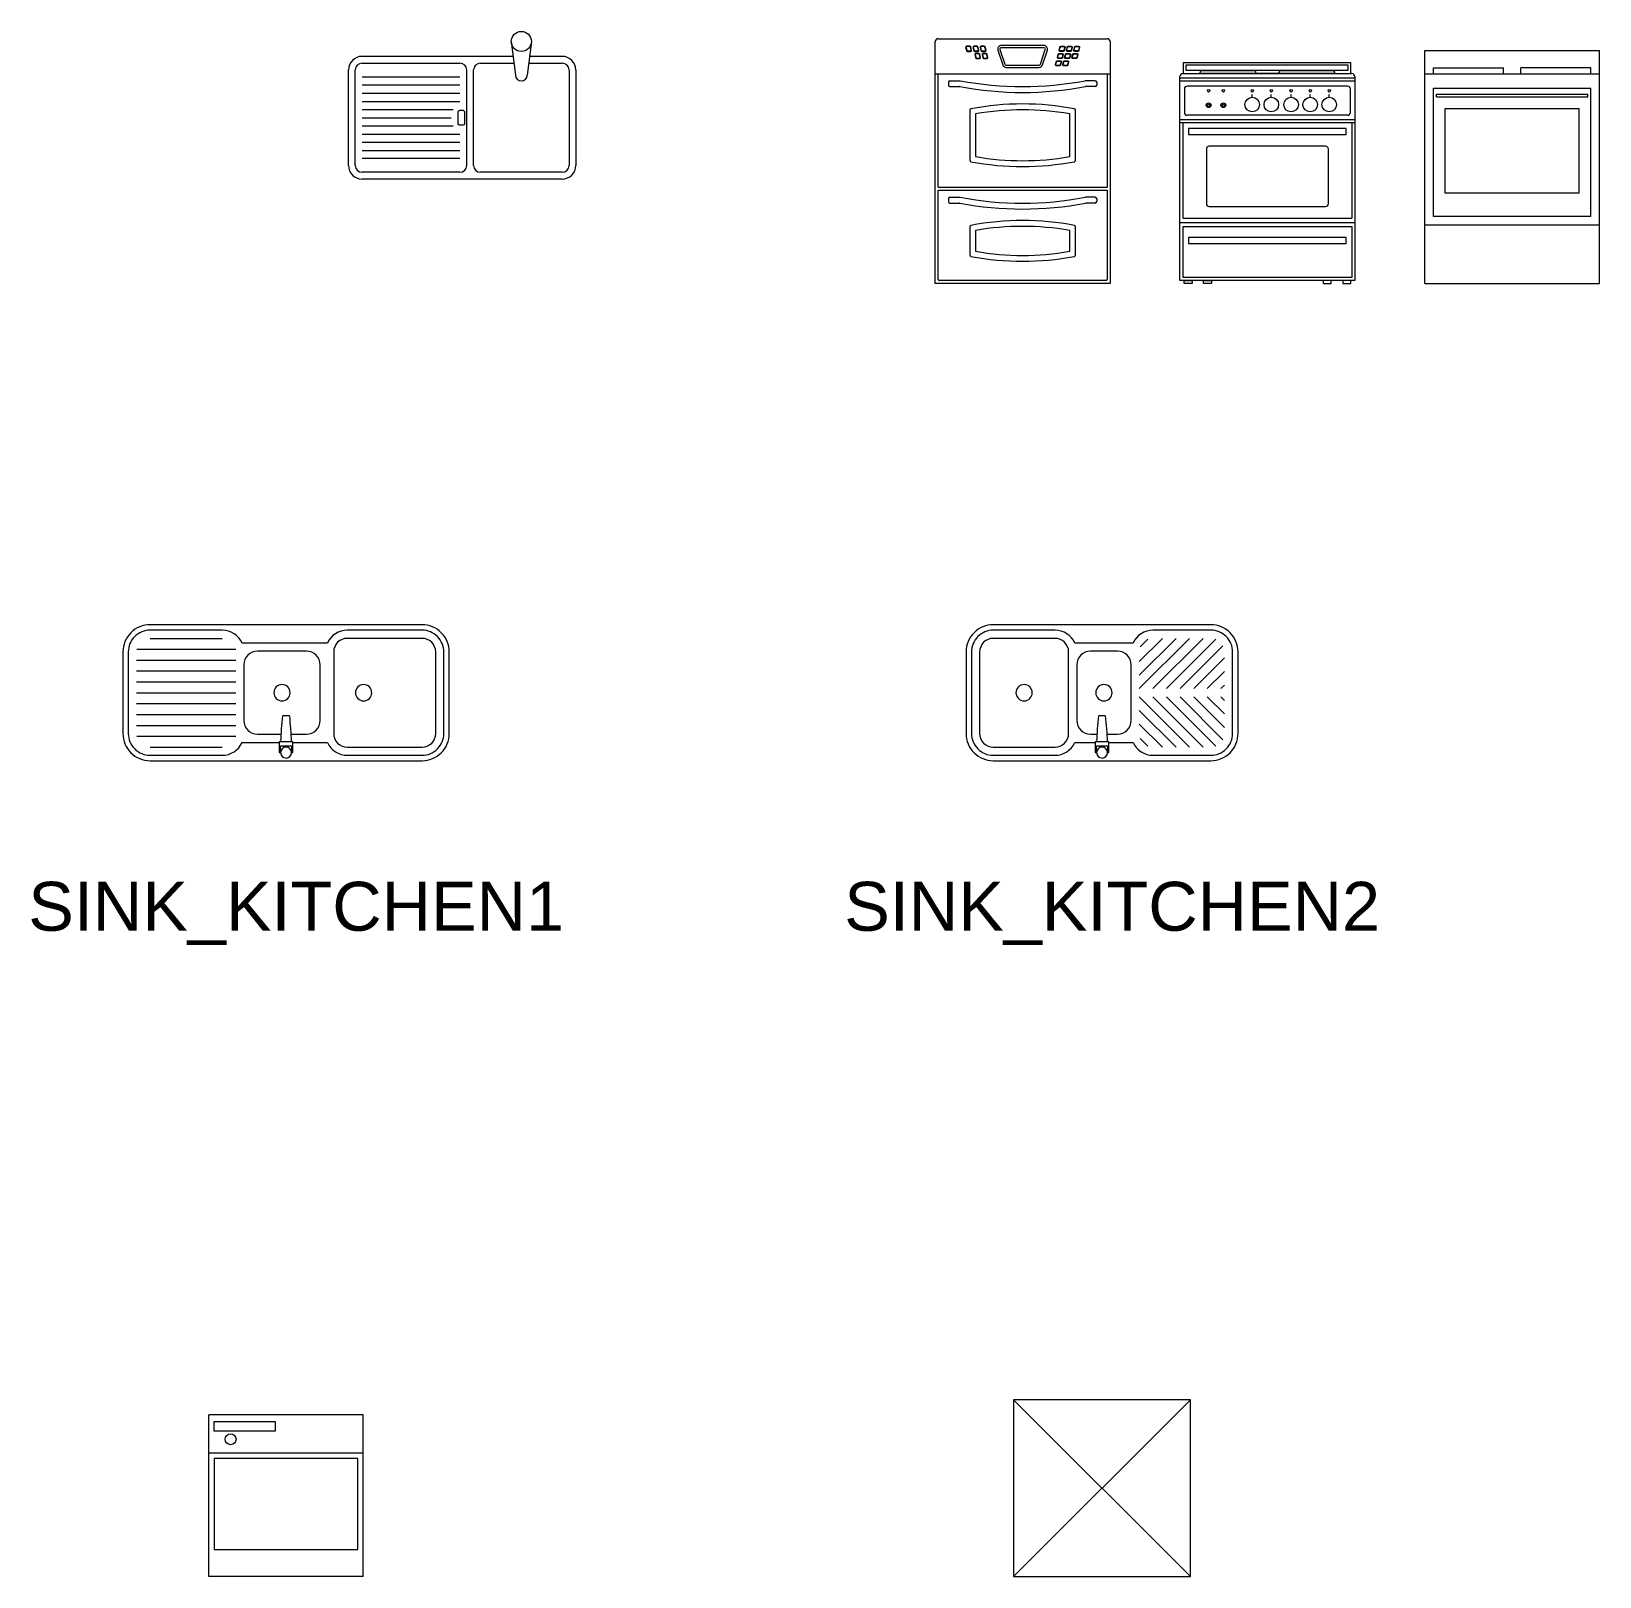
# Model space of a CAD drawing. Header units: millimetres. Extents: x 521 to 2566, y 309 to 1649.
# Drawn here: x 1416 to 1992, y 1062 to 1630 of the extents above; entities that cross this region are included whole.
import ezdxf

# ---------------------------------------------------------------- set-up
doc = ezdxf.new("R2010")
doc.units = ezdxf.units.MM
doc.layers.add('kitchen technics', color=250, linetype='Continuous')
doc.styles.add('Arial', font='arial.ttf')

# ---------------------------------------------------------------- blocks, each defined once
blk = doc.blocks.new('SINK_KITCHEN1')
at = {"color": 8, "linetype": 'Continuous', "lineweight": 18}
for p, q in [((-50, -5), (-23.5, -5)), ((-54.9, -9), (-18.5, -9)), ((-55, -13), (-18.5, -13)), ((-55, -17), (-18.5, -17)), ((-55, -21), (-18.5, -21)), ((-55, -25), (-18.5, -25)), ((-55, -29), (-18.5, -29)), ((-55, -33), (-18.5, -33)), ((-55, -37), (-18.5, -37)), ((-54.9, -41), (-18.5, -41)), ((-50, -45), (-23.5, -45))]:
    blk.add_line(p, q, dxfattribs=at)
at = {"color": 7, "linetype": 'Continuous', "lineweight": 18}
blk.add_line((1.2, -16.49), (-1.2, -16.49), dxfattribs=at)
at = {"color": 7, "linetype": 'Continuous', "lineweight": 18, "flags": 128}
for points in [[(50, 0, -0.414214), (60, -10), (60, -40, -0.414214), (50, -50), (-50, -50, -0.414214), (-60, -40), (-60, -10, -0.414214), (-50, 0)], [(50, -5, -0.414214), (55, -10), (55, -40, -0.414214), (50, -45), (22.5, -45, -0.414214), (17.5, -40), (17.5, -10, -0.414214), (22.5, -5)]]:
    blk.add_lwpolyline(points, format="xyb", close=True, dxfattribs=at)
at = {"color": 8, "linetype": 'Continuous', "lineweight": 18, "flags": 128}
blk.add_lwpolyline([(2.5, -6.75), (15.19, -6.75, -0.296358), (22.5, -2), (50, -2, -0.414214), (58, -10), (58, -40, -0.414214), (50, -48), (22.5, -48, -0.296358), (15.19, -43.25), (-16.19, -43.25, -0.296358), (-23.5, -48), (-50, -48, -0.414214), (-58, -40), (-58, -10, -0.414214), (-50, -2), (-23.5, -2, -0.296358), (-16.19, -6.75), (-2.5, -6.75)], format="xyb", dxfattribs=at)
at = {"color": 7, "linetype": 'Continuous', "lineweight": 18}
blk.add_lwpolyline([(-2, -3), (-2, -5.48), (2, -5.48), (2, -3), (2.5, -3), (2.5, -6.98), (-2.5, -6.98), (-2.5, -3)], close=True, dxfattribs=at)
at = {"color": 7, "linetype": 'Continuous', "lineweight": 18, "flags": 128}
for points in [[(1.76, -9.75), (7.5, -9.75, -0.414214), (12.5, -14.75), (12.5, -35.25, -0.414214), (7.5, -40.25), (-10.5, -40.25, -0.414214), (-15.5, -35.25), (-15.5, -14.75, -0.414214), (-10.5, -9.75), (-1.76, -9.75)], [(1.2, -16.49, 0.016708), (1.9, -6.98, 0.016708)]]:
    blk.add_lwpolyline(points, format="xyb", dxfattribs=at)
at = {"color": 7, "linetype": 'Continuous', "lineweight": 18}
for centre, radius in [((0, -3), 2), ((-1.5, -25), 3), ((28.5, -25), 3)]:
    blk.add_circle(centre, radius, dxfattribs=at)
blk.add_arc((140.8, -1.2), 142.82, 182.31735, 186.14617, dxfattribs=at)
blk = doc.blocks.new('SINK_KITCHEN2')
at = {"color": 8, "linetype": 'Continuous', "lineweight": 18}
for p, q in [((13.7, -23.5), (32.2, -5)), ((13.7, -13.5), (22.2, -5)), ((13.7, -18.5), (27.2, -5)), ((14.06, -8.14), (16.84, -5.36)), ((18.7, -23.5), (37.2, -5)), ((23.7, -23.5), (41.85, -5.35)), ((28.7, -23.5), (44.46, -7.74)), ((33.7, -23.5), (45, -12.2)), ((38.7, -23.5), (45, -17.2)), ((43.7, -23.5), (45, -22.2)), ((13.7, -26.5), (32.2, -45)), ((18.7, -26.5), (37.2, -45)), ((23.7, -26.5), (41.85, -44.65)), ((28.7, -26.5), (44.46, -42.26)), ((33.7, -26.5), (45, -37.8)), ((38.7, -26.5), (45, -32.8)), ((43.7, -26.5), (45, -27.8)), ((13.7, -31.5), (27.2, -45)), ((13.7, -36.5), (22.2, -45)), ((14.06, -41.86), (16.84, -44.64))]:
    blk.add_line(p, q, dxfattribs=at)
at = {"color": 7, "linetype": 'Continuous', "lineweight": 18}
blk.add_line((1.2, -16.49), (-1.2, -16.49), dxfattribs=at)
at = {"color": 7, "linetype": 'Continuous', "lineweight": 18, "flags": 128}
for points in [[(-40, -50, -0.414214), (-50, -40), (-50, -10, -0.414214), (-40, 0), (40, 0, -0.414214), (50, -10), (50, -40, -0.414214), (40, -50)], [(-40, -45, -0.414214), (-45, -40), (-45, -10, -0.414214), (-40, -5), (-17.3, -5, -0.414214), (-12.3, -10), (-12.3, -40, -0.414214), (-17.3, -45)]]:
    blk.add_lwpolyline(points, format="xyb", close=True, dxfattribs=at)
at = {"color": 8, "linetype": 'Continuous', "lineweight": 18, "flags": 128}
blk.add_lwpolyline([(2.5, -6.75), (11.39, -6.75, -0.296358), (18.7, -2), (40, -2, -0.414214), (48, -10), (48, -40, -0.414214), (40, -48), (18.7, -48, -0.296358), (11.39, -43.25), (-9.99, -43.25, -0.296358), (-17.3, -48), (-40, -48, -0.414214), (-48, -40), (-48, -10, -0.414214), (-40, -2), (-17.3, -2, -0.296358), (-9.99, -6.75), (-2.5, -6.75)], format="xyb", dxfattribs=at)
at = {"color": 7, "linetype": 'Continuous', "lineweight": 18}
blk.add_lwpolyline([(-2, -5.48), (2, -5.48), (2, -3), (2.5, -3), (2.5, -6.98), (-2.5, -6.98), (-2.5, -3), (-2, -3)], close=True, dxfattribs=at)
at = {"color": 7, "linetype": 'Continuous', "lineweight": 18, "flags": 128}
for points in [[(1.76, -9.75), (5.7, -9.75, -0.414214), (10.7, -14.75), (10.7, -35.25, -0.414214), (5.7, -40.25), (-4.3, -40.25, -0.414214), (-9.3, -35.25), (-9.3, -14.75, -0.414214), (-4.3, -9.75), (-1.76, -9.75)], [(1.2, -16.49, 0.016708), (1.9, -6.98, 0.016708)]]:
    blk.add_lwpolyline(points, format="xyb", dxfattribs=at)
at = {"color": 7, "linetype": 'Continuous', "lineweight": 18}
for centre, radius in [((0, -3), 2), ((-28.65, -25), 3), ((0.7, -25), 3)]:
    blk.add_circle(centre, radius, dxfattribs=at)
blk.add_arc((140.8, -1.2), 142.82, 182.31735, 186.14617, dxfattribs=at)
blk = doc.blocks.new('FRIDGE')
at = {"color": 7, "linetype": 'Continuous', "lineweight": 18}
for p, q in [((-32.5, 65), (32.5, 0)), ((32.5, 65), (-32.5, 0))]:
    blk.add_line(p, q, dxfattribs=at)
blk.add_lwpolyline([(-32.5, 0), (32.5, 0), (32.5, 65), (-32.5, 65)], close=True, dxfattribs=at)
blk = doc.blocks.new('WALLOVEN_ELEV')
at = {"color": 7, "linetype": 'Continuous', "lineweight": 18}
for p, q in [((28.4, 59.5), (-28.4, 59.5)), ((-28.4, 0), (-28.4, 59.5)), ((28.4, 0), (28.4, 59.5)), ((-28.4, 45.5), (28.4, 45.5)), ((28.4, 0), (-28.4, 0))]:
    blk.add_line(p, q, dxfattribs=at)
for points in [[(-26.4, 53.5), (-26.4, 57), (-4, 57), (-4, 53.5)], [(26.4, 43.5), (-26.4, 43.5), (-26.4, 10), (26.4, 10)]]:
    blk.add_lwpolyline(points, close=True, dxfattribs=at)
blk.add_circle((-20.4, 50.5), 2, dxfattribs=at)
blk = doc.blocks.new('Gruppe-246')
at = {"color": 7, "linetype": 'Continuous', "lineweight": 5}
for p, q in [((1303.96, 387.02), (1305.5, 374.65)), ((1311.34, 387.02), (1309.8, 374.65)), ((1249.08, 381.54), (1304.64, 381.54)), ((1310.66, 381.54), (1322.69, 381.54)), ((1244.07, 341.43), (1244.07, 376.52)), ((1246.57, 341.43), (1246.57, 376.52)), ((1249.08, 379.03), (1285.09, 379.03)), ((1287.6, 341.43), (1287.6, 376.52)), ((1290.1, 341.43), (1290.1, 376.52)), ((1292.61, 379.03), (1304.96, 379.03)), ((1310.34, 379.03), (1322.69, 379.03)), ((1325.2, 376.52), (1325.2, 341.43)), ((1327.7, 376.52), (1327.7, 341.43)), ((1249.08, 374.02), (1285.09, 374.02)), ((1249.08, 371.01), (1285.09, 371.01)), ((1249.08, 368), (1285.09, 368)), ((1249.08, 364.99), (1285.09, 364.99)), ((1249.08, 361.98), (1282.58, 361.98)), ((1249.08, 358.98), (1281.88, 358.98)), ((1249.08, 355.97), (1282.58, 355.97)), ((1249.08, 352.96), (1285.09, 352.96)), ((1249.08, 349.95), (1285.09, 349.95)), ((1249.08, 346.94), (1285.09, 346.94)), ((1285.09, 343.94), (1249.08, 343.94)), ((1285.09, 338.92), (1249.08, 338.92)), ((1322.69, 336.42), (1249.08, 336.42)), ((1322.69, 338.92), (1292.61, 338.92))]:
    blk.add_line(p, q, dxfattribs=at)
at = {"color": 7, "linetype": 'Continuous', "lineweight": 5, "flags": 128}
blk.add_lwpolyline([(1285.19, 361.78), (1285.99, 361.78, -0.414214), (1286.8, 360.98), (1286.8, 356.97, -0.414214), (1285.99, 356.17), (1285.19, 356.17, -0.414214), (1284.39, 356.97), (1284.39, 360.98, -0.414214)], format="xyb", close=True, dxfattribs=at)
at = {"color": 7, "linetype": 'Continuous', "lineweight": 5}
blk.add_circle((1307.65, 387.02), 3.69, dxfattribs=at)
for centre, radius, start, end in [((1249.08, 376.52), 5.01, 90, 180), ((1322.69, 376.52), 5.01, 0, 90), ((1249.08, 376.52), 2.51, 90, 180), ((1285.09, 376.52), 2.51, 0, 90), ((1292.61, 376.52), 2.51, 90, 180), ((1322.69, 376.52), 2.51, 0, 90), ((1307.65, 374.65), 2.15, 180, 0), ((1249.08, 341.43), 5.01, 180, 270), ((1249.08, 341.43), 2.51, 180, 270), ((1285.09, 341.43), 2.51, 270, 0), ((1292.61, 341.43), 2.51, 180, 270), ((1322.69, 341.43), 5.01, 270, 0), ((1322.69, 341.43), 2.51, 270, 0)]:
    blk.add_arc(centre, radius, start, end, dxfattribs=at)
blk = doc.blocks.new('Gruppe-257')
at = {"color": 7, "linetype": 'Continuous', "lineweight": 18}
for p, q in [((-2936.02, -328.64), (-2936.02, -239.71)), ((-2934.95, -238.64), (-2872.8, -238.64)), ((-2871.73, -239.71), (-2871.73, -328.64)), ((-2936.02, -251.5), (-2871.73, -251.5)), ((-2934.95, -293.28), (-2934.95, -251.5)), ((-2872.8, -251.5), (-2872.8, -293.28)), ((-2931.13, -254.61), (-2931.13, -255.69)), ((-2930.59, -254.08), (-2926.84, -254.08)), ((-2930.59, -256.22), (-2927.1, -256.22)), ((-2877.16, -254.08), (-2880.91, -254.08)), ((-2877.16, -256.22), (-2880.65, -256.22)), ((-2876.62, -254.61), (-2876.62, -255.69)), ((-2934.95, -293.28), (-2872.8, -293.28)), ((-2934.95, -327.03), (-2934.95, -294.35)), ((-2934.95, -294.35), (-2872.8, -294.35)), ((-2931.13, -297.47), (-2931.13, -298.54)), ((-2930.59, -296.94), (-2926.84, -296.94)), ((-2930.59, -299.08), (-2927.1, -299.08)), ((-2877.16, -296.94), (-2880.91, -296.94)), ((-2877.16, -299.08), (-2880.65, -299.08)), ((-2876.62, -297.47), (-2876.62, -298.54)), ((-2872.8, -294.35), (-2872.8, -327.03)), ((-2871.73, -328.64), (-2936.02, -328.64)), ((-2873.34, -327.57), (-2934.41, -327.57))]:
    blk.add_line(p, q, dxfattribs=at)
at = {"color": 7, "linetype": 'Continuous', "lineweight": 18, "flags": 128}
for points in [[(-2923.34, -241.42), (-2924.41, -241.42, 0.414214), (-2924.82, -241.82), (-2924.55, -242.89, 0.414214), (-2924.15, -243.29), (-2923.07, -243.29, 0.414214), (-2922.67, -242.89), (-2922.94, -241.82, 0.414214)], [(-2923.34, -241.55), (-2924.41, -241.55, 0.414214), (-2924.68, -241.82), (-2924.41, -242.89, 0.414214), (-2924.15, -243.16), (-2923.07, -243.16, 0.414214), (-2922.81, -242.89), (-2923.07, -241.82, 0.414214)], [(-2920.66, -241.42), (-2921.73, -241.42, 0.414214), (-2922.14, -241.82), (-2921.87, -242.89, 0.414214), (-2921.47, -243.29), (-2920.4, -243.29, 0.414214), (-2919.99, -242.89), (-2920.26, -241.82, 0.414214)], [(-2920.66, -241.55), (-2921.73, -241.55, 0.414214), (-2922, -241.82), (-2921.73, -242.89, 0.414214), (-2921.47, -243.16), (-2920.4, -243.16, 0.414214), (-2920.13, -242.89), (-2920.4, -241.82, 0.414214)], [(-2917.98, -241.42), (-2919.06, -241.42, 0.414214), (-2919.46, -241.82), (-2919.19, -242.89, 0.414214), (-2918.79, -243.29), (-2917.72, -243.29, 0.414214), (-2917.32, -242.89), (-2917.58, -241.82, 0.414214)], [(-2917.98, -241.55), (-2919.06, -241.55, 0.414214), (-2919.32, -241.82), (-2919.06, -242.89, 0.414214), (-2918.79, -243.16), (-2917.72, -243.16, 0.414214), (-2917.45, -242.89), (-2917.72, -241.82, 0.414214)], [(-2896.05, -241.14), (-2911.7, -241.14, 0.511918), (-2912.97, -242.9), (-2911.19, -248.26, 0.322823), (-2909.92, -249.17), (-2897.83, -249.17, 0.322823), (-2896.56, -248.26), (-2894.78, -242.9, 0.511918)], [(-2896.05, -241.94), (-2911.7, -241.94, 0.511918), (-2912.21, -242.65), (-2910.43, -248, 0.322823), (-2909.92, -248.37), (-2897.83, -248.37, 0.322823), (-2897.32, -248), (-2895.54, -242.65, 0.511918)], [(-2889.76, -241.42), (-2888.69, -241.42, -0.414214), (-2888.29, -241.82), (-2888.56, -242.89, -0.414214), (-2888.96, -243.29), (-2890.03, -243.29, -0.414214), (-2890.43, -242.89), (-2890.17, -241.82, -0.414214)], [(-2889.76, -241.55), (-2888.69, -241.55, -0.414214), (-2888.42, -241.82), (-2888.69, -242.89, -0.414214), (-2888.96, -243.16), (-2890.03, -243.16, -0.414214), (-2890.3, -242.89), (-2890.03, -241.82, -0.414214)], [(-2887.09, -241.42), (-2886.01, -241.42, -0.414214), (-2885.61, -241.82), (-2885.88, -242.89, -0.414214), (-2886.28, -243.29), (-2887.35, -243.29, -0.414214), (-2887.76, -242.89), (-2887.49, -241.82, -0.414214)], [(-2887.09, -241.55), (-2886.01, -241.55, -0.414214), (-2885.75, -241.82), (-2886.01, -242.89, -0.414214), (-2886.28, -243.16), (-2887.35, -243.16, -0.414214), (-2887.62, -242.89), (-2887.35, -241.82, -0.414214)], [(-2884.41, -241.42), (-2883.34, -241.42, -0.414214), (-2882.93, -241.82), (-2883.2, -242.89, -0.414214), (-2883.6, -243.29), (-2884.67, -243.29, -0.414214), (-2885.08, -242.89), (-2884.81, -241.82, -0.414214)], [(-2884.41, -241.55), (-2883.34, -241.55, -0.414214), (-2883.07, -241.82), (-2883.34, -242.89, -0.414214), (-2883.6, -243.16), (-2884.67, -243.16, -0.414214), (-2884.94, -242.89), (-2884.67, -241.82, -0.414214)], [(-2920, -244.09), (-2921.07, -244.09, 0.414214), (-2921.47, -244.49), (-2921.2, -245.56, 0.414214), (-2920.8, -245.96), (-2919.73, -245.96, 0.414214), (-2919.33, -245.56), (-2919.59, -244.49, 0.414214)], [(-2920, -244.22), (-2921.07, -244.22, 0.414214), (-2921.34, -244.49), (-2921.07, -245.56, 0.414214), (-2920.8, -245.83), (-2919.73, -245.83, 0.414214), (-2919.46, -245.56), (-2919.73, -244.49, 0.414214)], [(-2917.32, -244.09), (-2918.39, -244.09, 0.414214), (-2918.79, -244.49), (-2918.52, -245.56, 0.414214), (-2918.12, -245.96), (-2917.05, -245.96, 0.414214), (-2916.65, -245.56), (-2916.92, -244.49, 0.414214)], [(-2917.32, -244.22), (-2918.39, -244.22, 0.414214), (-2918.66, -244.49), (-2918.39, -245.56, 0.414214), (-2918.12, -245.83), (-2917.05, -245.83, 0.414214), (-2916.78, -245.56), (-2917.05, -244.49, 0.414214)], [(-2891.1, -246.76), (-2890.03, -246.76, -0.414214), (-2889.63, -247.16), (-2889.89, -248.23, -0.414214), (-2890.3, -248.63), (-2891.37, -248.63, -0.414214), (-2891.77, -248.23), (-2891.5, -247.16, -0.414214)], [(-2891.1, -246.89), (-2890.03, -246.89, -0.414214), (-2889.76, -247.16), (-2890.03, -248.23, -0.414214), (-2890.3, -248.5), (-2891.37, -248.5, -0.414214), (-2891.64, -248.23), (-2891.37, -247.16, -0.414214)], [(-2890.43, -244.09), (-2889.36, -244.09, -0.414214), (-2888.96, -244.49), (-2889.23, -245.56, -0.414214), (-2889.63, -245.96), (-2890.7, -245.96, -0.414214), (-2891.1, -245.56), (-2890.83, -244.49, -0.414214)], [(-2890.43, -244.22), (-2889.36, -244.22, -0.414214), (-2889.09, -244.49), (-2889.36, -245.56, -0.414214), (-2889.63, -245.83), (-2890.7, -245.83, -0.414214), (-2890.97, -245.56), (-2890.7, -244.49, -0.414214)], [(-2888.42, -246.76), (-2887.35, -246.76, -0.414214), (-2886.95, -247.16), (-2887.22, -248.23, -0.414214), (-2887.62, -248.63), (-2888.69, -248.63, -0.414214), (-2889.09, -248.23), (-2888.82, -247.16, -0.414214)], [(-2888.42, -246.89), (-2887.35, -246.89, -0.414214), (-2887.08, -247.16), (-2887.35, -248.23, -0.414214), (-2887.62, -248.5), (-2888.69, -248.5, -0.414214), (-2888.96, -248.23), (-2888.69, -247.16, -0.414214)], [(-2887.75, -244.09), (-2886.68, -244.09, -0.414214), (-2886.28, -244.49), (-2886.55, -245.56, -0.414214), (-2886.95, -245.96), (-2888.02, -245.96, -0.414214), (-2888.42, -245.56), (-2888.15, -244.49, -0.414214)], [(-2887.75, -244.22), (-2886.68, -244.22, -0.414214), (-2886.41, -244.49), (-2886.68, -245.56, -0.414214), (-2886.95, -245.83), (-2888.02, -245.83, -0.414214), (-2888.29, -245.56), (-2888.02, -244.49, -0.414214)], [(-2885.07, -244.09), (-2884, -244.09, -0.414214), (-2883.6, -244.49), (-2883.87, -245.56, -0.414214), (-2884.27, -245.96), (-2885.34, -245.96, -0.414214), (-2885.74, -245.56), (-2885.48, -244.49, -0.414214)], [(-2885.07, -244.22), (-2884, -244.22, -0.414214), (-2883.74, -244.49), (-2884, -245.56, -0.414214), (-2884.27, -245.83), (-2885.34, -245.83, -0.414214), (-2885.61, -245.56), (-2885.34, -244.49, -0.414214)], [(-2922.89, -264.42, 0.360511), (-2923.32, -264.94), (-2923.32, -283.34, 0.360511), (-2922.89, -283.87, 0.093655), (-2884.86, -283.87, 0.360511), (-2884.43, -283.34), (-2884.43, -264.94, 0.360511), (-2884.86, -264.42, 0.093655)], [(-2921.18, -266.28), (-2921.18, -282, 0.086966), (-2886.57, -282), (-2886.57, -266.28, 0.086966)], [(-2922.89, -307.27, 0.360511), (-2923.32, -307.8), (-2923.32, -318.17, 0.360511), (-2922.89, -318.69, 0.093655), (-2884.86, -318.69, 0.360511), (-2884.43, -318.17), (-2884.43, -307.8, 0.360511), (-2884.86, -307.27, 0.093655)], [(-2921.18, -309.14), (-2921.18, -316.82, 0.086966), (-2886.57, -316.82), (-2886.57, -309.14, 0.086966)]]:
    blk.add_lwpolyline(points, format="xyb", close=True, dxfattribs=at)
at = {"color": 7, "linetype": 'Continuous', "lineweight": 18}
for centre, radius, start, end in [((-2934.95, -239.71), 1.07, 90, 180), ((-2872.8, -239.71), 1.07, 0, 90), ((-2930.59, -254.61), 0.536, 90, 180), ((-2930.59, -255.69), 0.536, 180, 270), ((-2927.1, -256.76), 0.536, 79.24488, 90), ((-2903.87, -134.5), 123.91, 259.24488, 280.75512), ((-2903.87, -134.5), 121.76, 259.12687, 280.87313), ((-2880.65, -256.76), 0.536, 90, 100.75512), ((-2877.16, -254.61), 0.536, 0, 90), ((-2877.16, -255.69), 0.536, 270, 0), ((-2930.59, -297.47), 0.536, 90, 180), ((-2930.59, -298.54), 0.536, 180, 270), ((-2927.1, -299.61), 0.536, 79.24488, 90), ((-2903.87, -177.36), 123.91, 259.24488, 280.75512), ((-2903.87, -177.36), 121.76, 259.12687, 280.87313), ((-2880.65, -299.61), 0.536, 90, 100.75512), ((-2877.16, -297.47), 0.536, 0, 90), ((-2877.16, -298.54), 0.536, 270, 0), ((-2934.41, -327.03), 0.536, 180, 270), ((-2873.34, -327.03), 0.536, 270, 0)]:
    blk.add_arc(centre, radius, start, end, dxfattribs=at)
blk = doc.blocks.new('Gruppe-258')
at = {"color": 7, "linetype": 'Continuous', "lineweight": 18}
for p, q in [((-2783.24, -247.47), (-2844.8, -247.47)), ((-2844.8, -247.47), (-2844.8, -251.47)), ((-2783.24, -251.47), (-2783.24, -247.47)), ((-2846.02, -327.6), (-2846.02, -252.55)), ((-2846.02, -253.08), (-2781.73, -253.08)), ((-2844.95, -251.47), (-2782.8, -251.47)), ((-2784.16, -248.39), (-2843.88, -248.39)), ((-2843.88, -248.39), (-2843.88, -250.19)), ((-2843.88, -250.19), (-2784.16, -250.19)), ((-2838.63, -251.47), (-2838.63, -250.94)), ((-2789.12, -251.47), (-2838.63, -251.47)), ((-2818.68, -250.4), (-2838.09, -250.4)), ((-2818.15, -251.47), (-2818.15, -250.94)), ((-2809.6, -251.47), (-2809.6, -250.94)), ((-2789.66, -250.4), (-2809.07, -250.4)), ((-2789.12, -251.47), (-2789.12, -250.94)), ((-2784.16, -250.19), (-2784.16, -248.39)), ((-2781.73, -252.55), (-2781.73, -327.6)), ((-2846.02, -254.15), (-2781.73, -254.15)), ((-2844.41, -257.15), (-2844.41, -265.72)), ((-2784.41, -256.08), (-2843.34, -256.08)), ((-2819.44, -260.16), (-2819.44, -259.19)), ((-2812.45, -260.16), (-2812.45, -259.19)), ((-2805.16, -260.16), (-2805.16, -259.19)), ((-2798.12, -260.16), (-2798.12, -259.19)), ((-2791.14, -260.16), (-2791.14, -259.19)), ((-2783.34, -265.72), (-2783.34, -257.15)), ((-2846.02, -268.4), (-2781.73, -268.4)), ((-2846.02, -269.47), (-2781.73, -269.47)), ((-2844.9, -304.64), (-2844.9, -269.47)), ((-2784.41, -266.79), (-2843.34, -266.79)), ((-2782.85, -269.47), (-2782.85, -304.64)), ((-2842.83, -271.7), (-2842.83, -273.88)), ((-2784.92, -271.7), (-2842.83, -271.7)), ((-2842.83, -273.88), (-2784.92, -273.88)), ((-2784.92, -273.88), (-2784.92, -271.7)), ((-2836.33, -279.23), (-2836.33, -299.28)), ((-2792.5, -278.16), (-2835.25, -278.16)), ((-2791.42, -299.28), (-2791.42, -279.23)), ((-2844.9, -304.64), (-2782.85, -304.64)), ((-2835.25, -300.35), (-2792.5, -300.35)), ((-2846.02, -306.18), (-2781.73, -306.18)), ((-2844.9, -307.71), (-2782.85, -307.71)), ((-2844.9, -326.48), (-2844.9, -307.71)), ((-2782.85, -307.71), (-2782.85, -326.48)), ((-2842.83, -311.74), (-2842.83, -313.92)), ((-2784.92, -311.74), (-2842.83, -311.74)), ((-2842.83, -313.92), (-2784.92, -313.92)), ((-2784.92, -313.92), (-2784.92, -311.74)), ((-2781.73, -327.6), (-2846.02, -327.6)), ((-2782.85, -326.48), (-2844.9, -326.48)), ((-2844.51, -328.64), (-2844.51, -327.6)), ((-2844.51, -327.6), (-2841.55, -327.6)), ((-2841.55, -328.64), (-2844.51, -328.64)), ((-2841.55, -327.6), (-2841.55, -328.64)), ((-2837.34, -328.64), (-2837.34, -327.6)), ((-2837.34, -327.6), (-2834.38, -327.6)), ((-2834.38, -328.64), (-2837.34, -328.64)), ((-2834.38, -327.6), (-2834.38, -328.64)), ((-2790.41, -327.6), (-2793.37, -327.6)), ((-2793.37, -327.6), (-2793.37, -328.64)), ((-2793.37, -328.64), (-2790.41, -328.64)), ((-2790.41, -328.64), (-2790.41, -327.6)), ((-2783.24, -327.6), (-2786.2, -327.6)), ((-2786.2, -327.6), (-2786.2, -328.64)), ((-2786.2, -328.64), (-2783.24, -328.64)), ((-2783.24, -328.64), (-2783.24, -327.6))]:
    blk.add_line(p, q, dxfattribs=at)
for centre, radius in [((-2835.48, -257.79), 0.45), ((-2830.08, -257.79), 0.45), ((-2819.44, -257.79), 0.45), ((-2812.45, -257.79), 0.45), ((-2805.16, -257.79), 0.45), ((-2798.12, -257.79), 0.45), ((-2791.14, -257.79), 0.45), ((-2835.48, -263.1), 0.871), ((-2835.48, -263.1), 0.45), ((-2830.08, -263.1), 0.871), ((-2830.08, -263.1), 0.45), ((-2819.44, -262.84), 2.68), ((-2812.45, -262.84), 2.68), ((-2805.16, -262.84), 2.68), ((-2798.12, -262.84), 2.68), ((-2791.14, -262.84), 2.68)]:
    blk.add_circle(centre, radius, dxfattribs=at)
for centre, radius, start, end in [((-2844.95, -252.55), 1.07, 90, 180), ((-2838.09, -250.94), 0.536, 90, 180), ((-2818.68, -250.94), 0.536, 0, 90), ((-2809.07, -250.94), 0.536, 90, 180), ((-2789.66, -250.94), 0.536, 0, 90), ((-2782.8, -252.55), 1.07, 0, 90), ((-2843.34, -257.15), 1.07, 90, 180), ((-2784.41, -257.15), 1.07, 0, 90), ((-2843.34, -265.72), 1.07, 180, 270), ((-2784.41, -265.72), 1.07, 270, 0), ((-2835.25, -279.23), 1.07, 90, 180), ((-2792.5, -279.23), 1.07, 0, 90), ((-2835.25, -299.28), 1.07, 180, 270), ((-2792.5, -299.28), 1.07, 270, 0)]:
    blk.add_arc(centre, radius, start, end, dxfattribs=at)
blk = doc.blocks.new('Gruppe-259')
at = {"color": 7, "linetype": 'Continuous', "lineweight": 18}
for p, q in [((-2756.02, -242.93), (-2691.73, -242.93)), ((-2756.02, -328.64), (-2756.02, -242.93)), ((-2691.73, -328.64), (-2691.73, -242.93)), ((-2756.02, -251.5), (-2691.73, -251.5)), ((-2756.02, -251.5), (-2691.73, -251.5)), ((-2752.8, -251.5), (-2752.8, -249.35)), ((-2752.8, -249.35), (-2727.09, -249.35)), ((-2727.09, -251.5), (-2727.09, -249.35)), ((-2694.95, -249.35), (-2720.66, -249.35)), ((-2720.66, -251.5), (-2720.66, -249.35)), ((-2694.95, -251.5), (-2694.95, -249.35)), ((-2752.8, -256.85), (-2694.95, -256.85)), ((-2752.8, -304), (-2752.8, -256.85)), ((-2751.73, -259), (-2696.02, -259)), ((-2751.73, -260.07), (-2751.73, -259)), ((-2696.02, -260.07), (-2696.02, -259)), ((-2694.95, -304), (-2694.95, -256.85)), ((-2751.73, -260.07), (-2696.02, -260.07)), ((-2748.52, -264.35), (-2699.23, -264.35)), ((-2748.52, -295.43), (-2748.52, -264.35)), ((-2699.23, -295.43), (-2699.23, -264.35)), ((-2699.23, -295.43), (-2748.52, -295.43)), ((-2694.95, -304), (-2752.8, -304)), ((-2691.73, -307.21), (-2756.02, -307.21)), ((-2756.02, -328.64), (-2691.73, -328.64))]:
    blk.add_line(p, q, dxfattribs=at)

msp = doc.modelspace()

# ---------------------------------------------------------------- block references
at = {"layer": 'kitchen technics', "color": 18, "true_color": 0x000000}
for name, p in [('Gruppe-246', (288.32, 1239.31)), ('Gruppe-257', (4684.15, 1865.97)), ('Gruppe-259', (4684.15, 1865.97)), ('Gruppe-258', (4684.15, 1865.97)), ('FRIDGE', (1809.48, 1061.85)), ('WALLOVEN_ELEV', (1509.48, 1061.85))]:
    msp.add_blockref(name, p, dxfattribs=at)
at = {"layer": 'kitchen technics', "color": 18, "true_color": 0x000000, "xscale": -1, "rotation": 180}
for name, p in [('SINK_KITCHEN1', (1509.48, 1361.85)), ('SINK_KITCHEN2', (1809.48, 1361.85))]:
    msp.add_blockref(name, p, dxfattribs=at)

# ---------------------------------------------------------------- texts
at = {"layer": 'kitchen technics', "color": 18, "true_color": 0x000000, "char_height": 18, "attachment_point": 2, "line_spacing_factor": 0.966951, "style": 'Arial'}
for s, insert in [('SINK_KITCHEN1', (1513.19, 1317.33)), ('SINK_KITCHEN2', (1813.19, 1317.33))]:
    msp.add_mtext(s, dxfattribs=dict(at, insert=insert))

doc.saveas('drawing.dxf')
